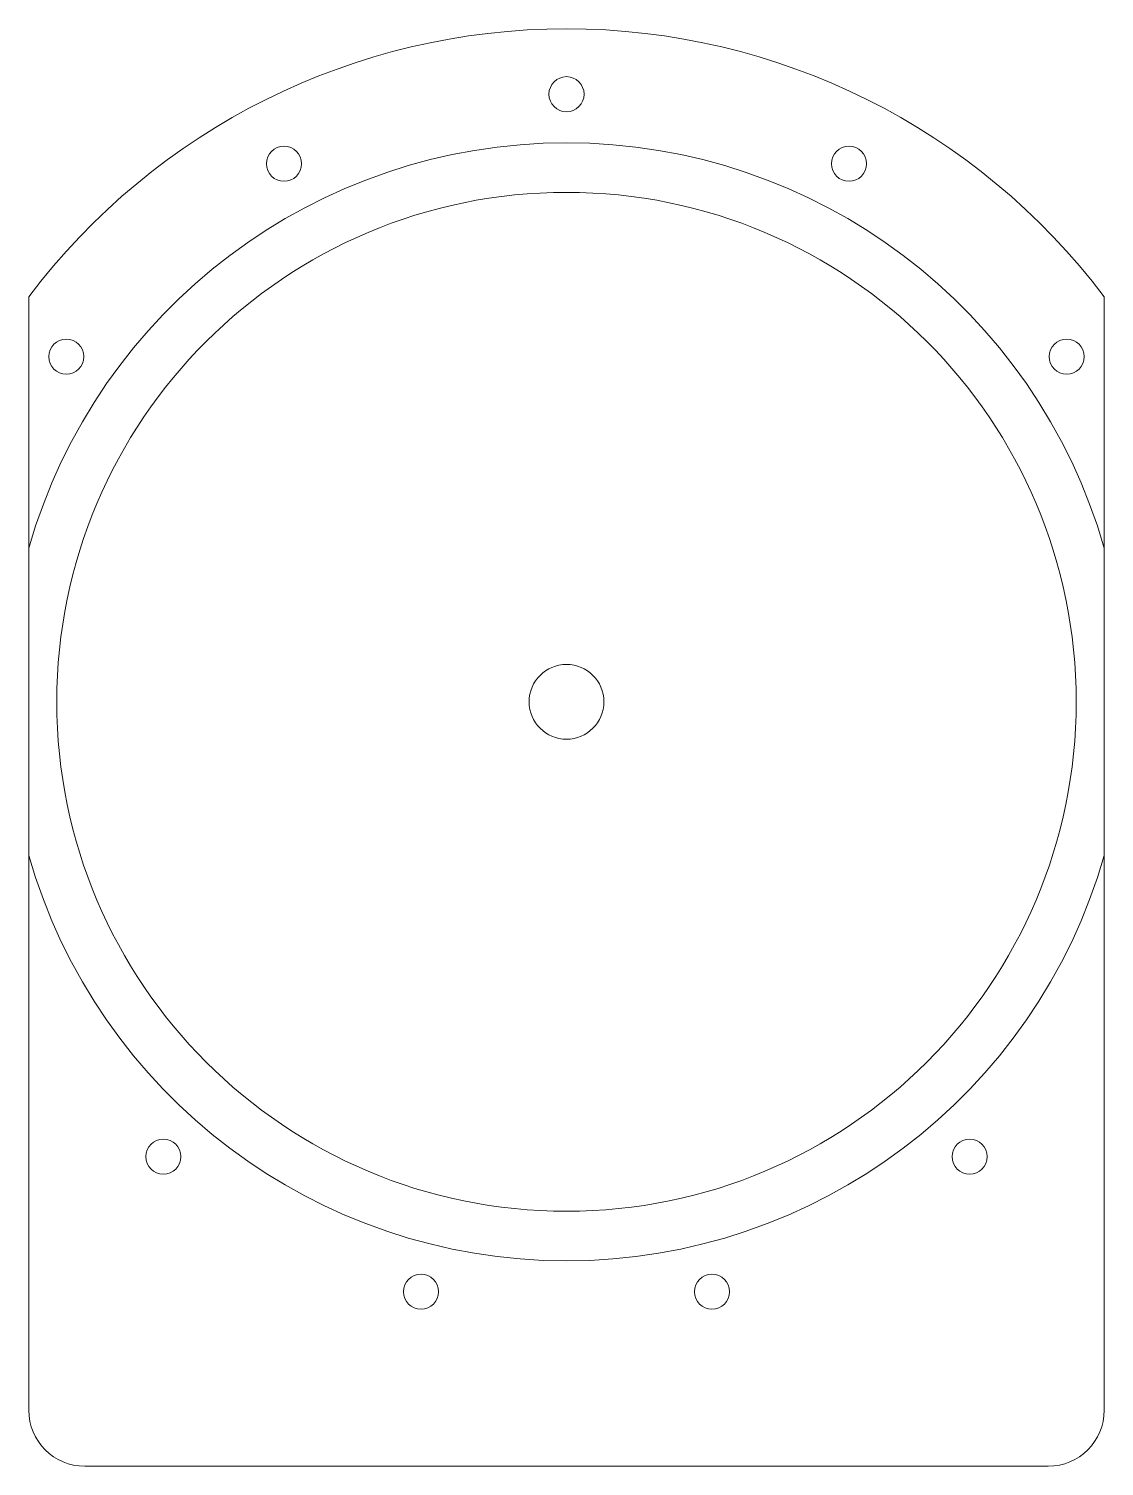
# Model space of a CAD drawing. Header units: inches. Extents: x -2.88 to 2.88, y -4.09 to 3.6.
import ezdxf

# ---------------------------------------------------------------- set-up
doc = ezdxf.new("R2010")
doc.units = ezdxf.units.IN
doc.header["$MEASUREMENT"] = 0

msp = doc.modelspace()

# ---------------------------------------------------------------- linework, layer by layer
at = {"color": 7, "linetype": 'Continuous', "lineweight": 15}
for p, q in [((-2.875, 2.1667), (-2.875, -3.7888)), ((2.875, -3.7888), (2.875, 2.1667)), ((-2.575, -4.0888), (2.575, -4.0888))]:
    msp.add_line(p, q, dxfattribs=at)
for centre, radius in [((0, 3.25), 0.0938), ((-1.5104, 2.8777), 0.0938), ((1.5104, 2.8777), 0.0938), ((0, 0), 2.725), ((-2.6747, 1.8462), 0.0938), ((2.6747, 1.8462), 0.0938), ((0, 0), 0.2), ((-2.1551, -2.4327), 0.0937), ((2.1551, -2.4327), 0.0938), ((-0.7778, -3.1556), 0.0937), ((0.7778, -3.1556), 0.0937)]:
    msp.add_circle(centre, radius, dxfattribs=at)
for centre, radius, start, end in [((0, 0), 3.6, 37.00232, 142.99768), ((0, 0), 2.99, 15.94237, 164.05763), ((0, 0), 2.99, 195.94237, 344.05763), ((-2.575, -3.7888), 0.3, 180, 270), ((2.575, -3.7888), 0.3, 270, 0)]:
    msp.add_arc(centre, radius, start, end, dxfattribs=at)

doc.saveas('drawing.dxf')
